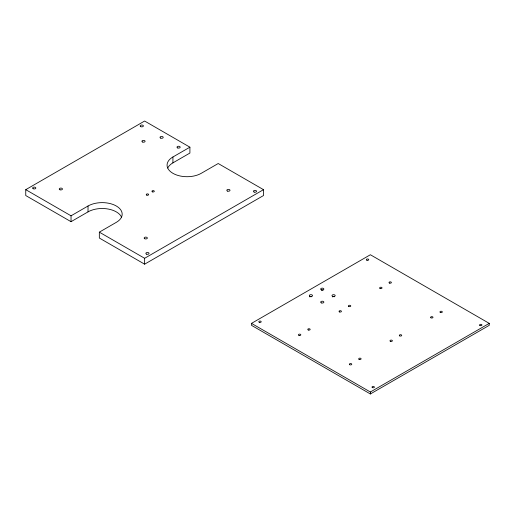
<?xml version="1.0" encoding="UTF-8"?>
<svg xmlns="http://www.w3.org/2000/svg" width="515" height="515" viewBox="0 0 515 515"><rect width="100%" height="100%" fill="white"/><g stroke="black" fill="none" stroke-linecap="round" stroke-linejoin="round"><path stroke-width="0.77" d="M121.501 217.066A20.014 11.555 0 0 0 88.02 211.884L71.038 221.688L25.75 195.546L25.75 189.662L144.625 121.031L189.906 147.181L189.906 153.058L172.924 162.862A20.014 11.555 0 0 0 167.748 168.045M25.75 189.662L71.038 215.811L88.02 206.006A20.014 11.555 0 0 1 116.319 206.006A20.014 11.555 0 0 1 116.319 222.345L99.337 232.149L99.337 238.033L144.625 264.176L263.5 195.546L263.5 189.662L218.212 163.519L201.23 173.323A20.014 11.555 0 0 1 172.924 173.323A20.014 11.555 0 0 1 172.924 156.985L189.906 147.181M99.337 232.149L144.625 258.292L263.5 189.662M251.5 323.375L370.375 254.745L489.25 323.375L489.25 325.338L370.375 393.969L251.5 325.338L251.5 323.375L370.375 392.005L489.25 323.375M370.375 392.005L370.375 393.969M172.924 156.985L172.924 162.862M144.625 258.292L144.625 264.176M88.02 206.006L88.02 211.884M71.038 215.811L71.038 221.688M321.463 290.222A1.603 0.927 0 0 1 323.06 290.222M332.452 296.904A1.603 0.927 0 0 1 334.383 296.756M309.805 296.904A1.603 0.927 0 0 1 311.742 296.756M479.909 325.499A1.204 0.695 0 0 0 481.918 325.19A1.204 0.695 0 0 0 480.45 324.341A1.204 0.695 0 0 0 479.909 325.499M366.944 260.249A1.204 0.695 0 0 0 368.746 259.644A1.204 0.695 0 0 0 366.944 259.045A1.204 0.695 0 0 0 366.944 260.249M259.393 322.345A1.204 0.695 0 0 0 261.195 321.74A1.204 0.695 0 0 0 259.393 321.141A1.204 0.695 0 0 0 259.393 322.345M372.358 387.595A1.204 0.695 0 0 0 374.366 387.286A1.204 0.695 0 0 0 372.899 386.437A1.204 0.695 0 0 0 372.358 387.595M389.591 283.121A1.204 0.695 0 0 0 391.387 282.523A1.204 0.695 0 0 0 389.591 281.924A1.204 0.695 0 0 0 389.591 283.121M379.999 288.406A1.204 0.695 0 0 0 382.008 288.097A1.204 0.695 0 0 0 380.54 287.248A1.204 0.695 0 0 0 379.999 288.406M440.286 312.425A1.204 0.695 0 0 0 442.295 312.116A1.204 0.695 0 0 0 440.821 311.266A1.204 0.695 0 0 0 440.286 312.425M430.946 317.819A1.204 0.695 0 0 0 432.954 317.51A1.204 0.695 0 0 0 431.486 316.661A1.204 0.695 0 0 0 430.946 317.819M399.672 335.877A1.204 0.695 0 0 0 401.681 335.568A1.204 0.695 0 0 0 400.207 334.718A1.204 0.695 0 0 0 399.672 335.877M390.331 341.271A1.204 0.695 0 0 0 392.34 340.956A1.204 0.695 0 0 0 390.866 340.106A1.204 0.695 0 0 0 390.331 341.271M359.058 359.328A1.204 0.695 0 0 0 361.067 359.013A1.204 0.695 0 0 0 359.592 358.163A1.204 0.695 0 0 0 359.058 359.328M349.717 364.717A1.204 0.695 0 0 0 351.726 364.408A1.204 0.695 0 0 0 350.252 363.558A1.204 0.695 0 0 0 349.717 364.717M299.015 335.413A1.204 0.695 0 0 0 300.818 334.814A1.204 0.695 0 0 0 299.015 334.216A1.204 0.695 0 0 0 299.015 335.413M308.356 330.025A1.204 0.695 0 0 0 310.159 329.42A1.204 0.695 0 0 0 308.356 328.821A1.204 0.695 0 0 0 308.356 330.025M348.726 306.464A1.204 0.695 0 0 0 350.734 306.155A1.204 0.695 0 0 0 349.26 305.305A1.204 0.695 0 0 0 348.726 306.464M339.63 311.968A1.204 0.695 0 0 0 341.432 311.363A1.204 0.695 0 0 0 339.63 310.764A1.204 0.695 0 0 0 339.63 311.968M321.463 289.861A1.603 0.927 0 0 0 323.864 289.063A1.603 0.927 0 0 0 321.463 288.258A1.603 0.927 0 0 0 321.463 289.861M309.805 296.247A1.603 0.927 0 0 0 312.483 295.835A1.603 0.927 0 0 0 310.526 294.702A1.603 0.927 0 0 0 309.805 296.247M321.463 302.936A1.603 0.927 0 0 0 323.864 302.131A1.603 0.927 0 0 0 321.463 301.333A1.603 0.927 0 0 0 321.463 302.936M332.78 296.395A1.603 0.927 0 0 0 335.181 295.597A1.603 0.927 0 0 0 332.78 294.799A1.603 0.927 0 0 0 332.78 296.395M152.517 191.895A1.204 0.695 0 0 0 154.313 191.297A1.204 0.695 0 0 0 152.517 190.698A1.204 0.695 0 0 0 152.517 191.895M146.852 195.166A1.204 0.695 0 0 0 148.655 194.567A1.204 0.695 0 0 0 146.852 193.968A1.204 0.695 0 0 0 146.852 195.166M140.659 126.587A1.603 0.927 0 0 0 143.337 126.175A1.603 0.927 0 0 0 141.38 125.042A1.603 0.927 0 0 0 140.659 126.587M254.204 192.095A1.603 0.927 0 0 0 256.605 191.297A1.603 0.927 0 0 0 254.204 190.499A1.603 0.927 0 0 0 254.204 192.095M146.653 254.191A1.603 0.927 0 0 0 149.054 253.393A1.603 0.927 0 0 0 146.653 252.595A1.603 0.927 0 0 0 146.653 254.191M33.108 188.683A1.603 0.927 0 0 0 35.786 188.271A1.603 0.927 0 0 0 33.829 187.138A1.603 0.927 0 0 0 33.108 188.683M142.359 141.947A1.603 0.927 0 0 0 145.037 141.535A1.603 0.927 0 0 0 143.08 140.402A1.603 0.927 0 0 0 142.359 141.947M60.043 189.81A1.603 0.927 0 0 0 62.45 189.011A1.603 0.927 0 0 0 60.043 188.207A1.603 0.927 0 0 0 60.043 189.81M144.625 238.683A1.603 0.927 0 0 0 147.303 238.271A1.603 0.927 0 0 0 145.339 237.138A1.603 0.927 0 0 0 144.625 238.683M227.598 191.117A1.603 0.927 0 0 0 230.005 190.318A1.603 0.927 0 0 0 227.598 189.514A1.603 0.927 0 0 0 227.598 191.117M160.474 138.026A1.603 0.927 0 0 0 163.152 137.614A1.603 0.927 0 0 0 161.189 136.481A1.603 0.927 0 0 0 160.474 138.026M177.784 147.979A1.603 0.927 0 0 0 180.186 147.181A1.603 0.927 0 0 0 177.784 146.376A1.603 0.927 0 0 0 177.784 147.979"/></g></svg>
